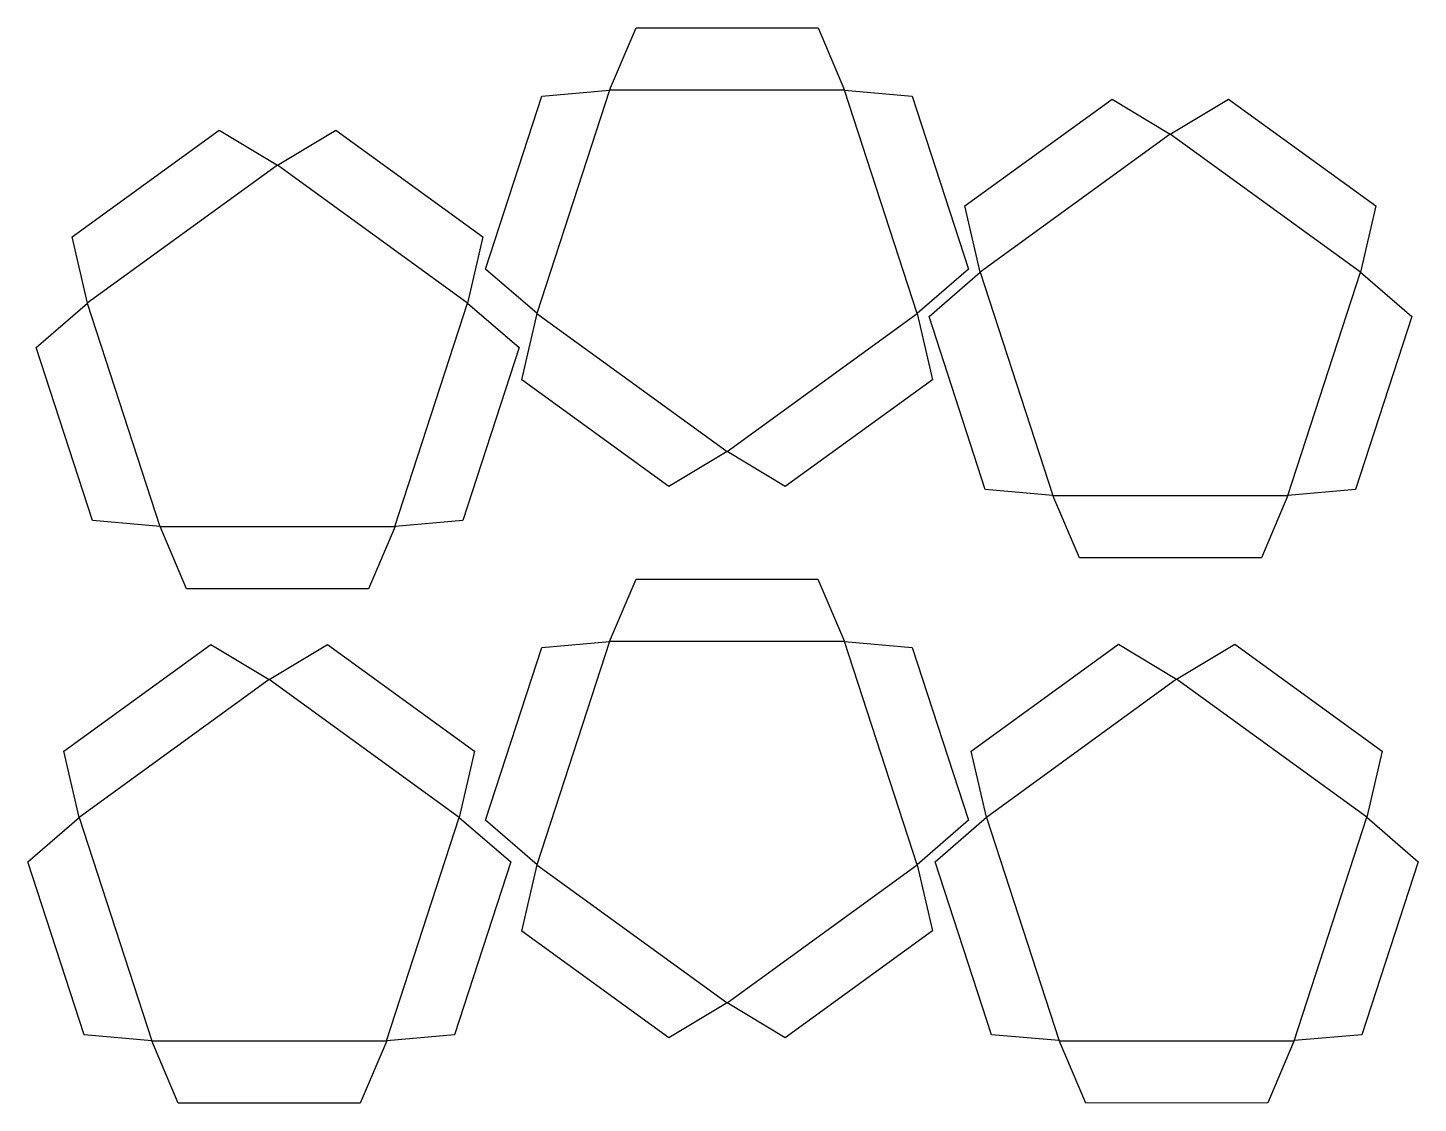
# Model space of a CAD drawing. Header units: centimetres. Extents: x -13 to -1.2, y 4.4 to 13.6.
import ezdxf

# ---------------------------------------------------------------- set-up
doc = ezdxf.new("R2010")
doc.units = ezdxf.units.CM
doc.header["$MEASUREMENT"] = 0
doc.layers.add('Layer 1', color=7, linetype='Continuous')

msp = doc.modelspace()

# ---------------------------------------------------------------- linework, layer by layer
at = {"layer": 'Layer 1', "color": 251}
for points, knots in [([(-6.58304, 9.65416), (-6.58304, 9.65416), (-5.3273, 10.56691), (-5.3273, 10.56691), (-5.3273, 10.56691), (-5.3273, 10.56691), (-5.458, 11.13243), (-5.458, 11.13243), (-5.458, 11.13243), (-5.458, 11.13243), (-5.02035, 11.5118), (-5.02035, 11.5118), (-5.02035, 11.5118), (-5.02035, 11.5118), (-5.50039, 12.9883), (-5.50039, 12.9883), (-5.50039, 12.9883), (-5.50039, 12.9883), (-6.07792, 13.03881), (-6.07792, 13.03881), (-6.07792, 13.03881), (-6.07792, 13.03881), (-6.30399, 13.57219), (-6.30399, 13.57219), (-6.30399, 13.57219), (-6.30399, 13.57219), (-7.85679, 13.57148), (-7.85679, 13.57148), (-7.85679, 13.57148), (-7.85679, 13.57148), (-8.08286, 13.03845), (-8.08286, 13.03845), (-8.08286, 13.03845), (-8.08286, 13.03845), (-8.66039, 12.98829), (-8.66039, 12.98829), (-8.66039, 12.98829), (-8.66039, 12.98829), (-9.14114, 11.51214), (-9.14114, 11.51214), (-9.14114, 11.51214), (-9.14114, 11.51214), (-8.70172, 11.13171), (-8.70172, 11.13171), (-8.70172, 11.13171), (-8.70172, 11.13171), (-8.83277, 10.56654), (-8.83277, 10.56654), (-8.83277, 10.56654), (-8.83277, 10.56654), (-7.57668, 9.65415), (-7.57668, 9.65415), (-7.57668, 9.65415), (-7.57668, 9.65415), (-7.07969, 9.95369), (-7.07969, 9.95369), (-7.07969, 9.95369), (-7.07969, 9.95369), (-6.58305, 9.65415), (-6.58305, 9.65415), (-6.58305, 9.65415), (-6.58305, 9.65415), (-6.58304, 9.65416), (-6.58304, 9.65416)], [0, 0, 0, 0, 0.05882353, 0.05882353, 0.05882353, 0.05882353, 0.11764706, 0.11764706, 0.11764706, 0.11764706, 0.17647059, 0.17647059, 0.17647059, 0.17647059, 0.23529412, 0.23529412, 0.23529412, 0.23529412, 0.29411765, 0.29411765, 0.29411765, 0.29411765, 0.35294118, 0.35294118, 0.35294118, 0.35294118, 0.41176471, 0.41176471, 0.41176471, 0.41176471, 0.47058824, 0.47058824, 0.47058824, 0.47058824, 0.52941176, 0.52941176, 0.52941176, 0.52941176, 0.58823529, 0.58823529, 0.58823529, 0.58823529, 0.64705882, 0.64705882, 0.64705882, 0.64705882, 0.70588235, 0.70588235, 0.70588235, 0.70588235, 0.76470588, 0.76470588, 0.76470588, 0.76470588, 0.82352941, 0.82352941, 0.82352941, 0.82352941, 0.88235294, 0.88235294, 0.88235294, 0.88235294, 1, 1, 1, 1]), ([(-3.79405, 12.96383), (-3.79405, 12.96383), (-5.04979, 12.05108), (-5.04979, 12.05108), (-5.04979, 12.05108), (-5.04979, 12.05108), (-4.91909, 11.48556), (-4.91909, 11.48556), (-4.91909, 11.48556), (-4.91909, 11.48556), (-5.35674, 11.10619), (-5.35674, 11.10619), (-5.35674, 11.10619), (-5.35674, 11.10619), (-4.8767, 9.62969), (-4.8767, 9.62969), (-4.8767, 9.62969), (-4.8767, 9.62969), (-4.29917, 9.57918), (-4.29917, 9.57918), (-4.29917, 9.57918), (-4.29917, 9.57918), (-4.0731, 9.0458), (-4.0731, 9.0458), (-4.0731, 9.0458), (-4.0731, 9.0458), (-2.5203, 9.04651), (-2.5203, 9.04651), (-2.5203, 9.04651), (-2.5203, 9.04651), (-2.29423, 9.57954), (-2.29423, 9.57954), (-2.29423, 9.57954), (-2.29423, 9.57954), (-1.7167, 9.6297), (-1.7167, 9.6297), (-1.7167, 9.6297), (-1.7167, 9.6297), (-1.23595, 11.10585), (-1.23595, 11.10585), (-1.23595, 11.10585), (-1.23595, 11.10585), (-1.67537, 11.48628), (-1.67537, 11.48628), (-1.67537, 11.48628), (-1.67537, 11.48628), (-1.54432, 12.05145), (-1.54432, 12.05145), (-1.54432, 12.05145), (-1.54432, 12.05145), (-2.80042, 12.96383), (-2.80042, 12.96383), (-2.80042, 12.96383), (-2.80042, 12.96383), (-3.29741, 12.66429), (-3.29741, 12.66429), (-3.29741, 12.66429), (-3.29741, 12.66429), (-3.79405, 12.96383), (-3.79405, 12.96383)], [0, 0, 0, 0, 0.0625, 0.0625, 0.0625, 0.0625, 0.125, 0.125, 0.125, 0.125, 0.1875, 0.1875, 0.1875, 0.1875, 0.25, 0.25, 0.25, 0.25, 0.3125, 0.3125, 0.3125, 0.3125, 0.375, 0.375, 0.375, 0.375, 0.4375, 0.4375, 0.4375, 0.4375, 0.5, 0.5, 0.5, 0.5, 0.5625, 0.5625, 0.5625, 0.5625, 0.625, 0.625, 0.625, 0.625, 0.6875, 0.6875, 0.6875, 0.6875, 0.75, 0.75, 0.75, 0.75, 0.8125, 0.8125, 0.8125, 0.8125, 0.875, 0.875, 0.875, 0.875, 1, 1, 1, 1]), ([(-11.41378, 12.69898), (-11.41378, 12.69898), (-12.66952, 11.78623), (-12.66952, 11.78623), (-12.66952, 11.78623), (-12.66952, 11.78623), (-12.53882, 11.22071), (-12.53882, 11.22071), (-12.53882, 11.22071), (-12.53882, 11.22071), (-12.97647, 10.84134), (-12.97647, 10.84134), (-12.97647, 10.84134), (-12.97647, 10.84134), (-12.49643, 9.36484), (-12.49643, 9.36484), (-12.49643, 9.36484), (-12.49643, 9.36484), (-11.9189, 9.31433), (-11.9189, 9.31433), (-11.9189, 9.31433), (-11.9189, 9.31433), (-11.69283, 8.78095), (-11.69283, 8.78095), (-11.69283, 8.78095), (-11.69283, 8.78095), (-10.14003, 8.78166), (-10.14003, 8.78166), (-10.14003, 8.78166), (-10.14003, 8.78166), (-9.91396, 9.31469), (-9.91396, 9.31469), (-9.91396, 9.31469), (-9.91396, 9.31469), (-9.33643, 9.36485), (-9.33643, 9.36485), (-9.33643, 9.36485), (-9.33643, 9.36485), (-8.85568, 10.841), (-8.85568, 10.841), (-8.85568, 10.841), (-8.85568, 10.841), (-9.2951, 11.22143), (-9.2951, 11.22143), (-9.2951, 11.22143), (-9.2951, 11.22143), (-9.16405, 11.7866), (-9.16405, 11.7866), (-9.16405, 11.7866), (-9.16405, 11.7866), (-10.42014, 12.69898), (-10.42014, 12.69898), (-10.42014, 12.69898), (-10.42014, 12.69898), (-10.91713, 12.39944), (-10.91713, 12.39944), (-10.91713, 12.39944), (-10.91713, 12.39944), (-11.41378, 12.69898), (-11.41378, 12.69898)], [0, 0, 0, 0, 0.0625, 0.0625, 0.0625, 0.0625, 0.125, 0.125, 0.125, 0.125, 0.1875, 0.1875, 0.1875, 0.1875, 0.25, 0.25, 0.25, 0.25, 0.3125, 0.3125, 0.3125, 0.3125, 0.375, 0.375, 0.375, 0.375, 0.4375, 0.4375, 0.4375, 0.4375, 0.5, 0.5, 0.5, 0.5, 0.5625, 0.5625, 0.5625, 0.5625, 0.625, 0.625, 0.625, 0.625, 0.6875, 0.6875, 0.6875, 0.6875, 0.75, 0.75, 0.75, 0.75, 0.8125, 0.8125, 0.8125, 0.8125, 0.875, 0.875, 0.875, 0.875, 1, 1, 1, 1]), ([(-6.58336, 4.94744), (-6.58336, 4.94744), (-5.32762, 5.86019), (-5.32762, 5.86019), (-5.32762, 5.86019), (-5.32762, 5.86019), (-5.45832, 6.42571), (-5.45832, 6.42571), (-5.45832, 6.42571), (-5.45832, 6.42571), (-5.02067, 6.80508), (-5.02067, 6.80508), (-5.02067, 6.80508), (-5.02067, 6.80508), (-5.50071, 8.28158), (-5.50071, 8.28158), (-5.50071, 8.28158), (-5.50071, 8.28158), (-6.07824, 8.33209), (-6.07824, 8.33209), (-6.07824, 8.33209), (-6.07824, 8.33209), (-6.30431, 8.86547), (-6.30431, 8.86547), (-6.30431, 8.86547), (-6.30431, 8.86547), (-7.85711, 8.86476), (-7.85711, 8.86476), (-7.85711, 8.86476), (-7.85711, 8.86476), (-8.08318, 8.33173), (-8.08318, 8.33173), (-8.08318, 8.33173), (-8.08318, 8.33173), (-8.66071, 8.28157), (-8.66071, 8.28157), (-8.66071, 8.28157), (-8.66071, 8.28157), (-9.14146, 6.80542), (-9.14146, 6.80542), (-9.14146, 6.80542), (-9.14146, 6.80542), (-8.70204, 6.42499), (-8.70204, 6.42499), (-8.70204, 6.42499), (-8.70204, 6.42499), (-8.83309, 5.85982), (-8.83309, 5.85982), (-8.83309, 5.85982), (-8.83309, 5.85982), (-7.577, 4.94743), (-7.577, 4.94743), (-7.577, 4.94743), (-7.577, 4.94743), (-7.08001, 5.24697), (-7.08001, 5.24697), (-7.08001, 5.24697), (-7.08001, 5.24697), (-6.58337, 4.94743), (-6.58337, 4.94743), (-6.58337, 4.94743), (-6.58337, 4.94743), (-6.58336, 4.94744), (-6.58336, 4.94744)], [0, 0, 0, 0, 0.05882353, 0.05882353, 0.05882353, 0.05882353, 0.11764706, 0.11764706, 0.11764706, 0.11764706, 0.17647059, 0.17647059, 0.17647059, 0.17647059, 0.23529412, 0.23529412, 0.23529412, 0.23529412, 0.29411765, 0.29411765, 0.29411765, 0.29411765, 0.35294118, 0.35294118, 0.35294118, 0.35294118, 0.41176471, 0.41176471, 0.41176471, 0.41176471, 0.47058824, 0.47058824, 0.47058824, 0.47058824, 0.52941176, 0.52941176, 0.52941176, 0.52941176, 0.58823529, 0.58823529, 0.58823529, 0.58823529, 0.64705882, 0.64705882, 0.64705882, 0.64705882, 0.70588235, 0.70588235, 0.70588235, 0.70588235, 0.76470588, 0.76470588, 0.76470588, 0.76470588, 0.82352941, 0.82352941, 0.82352941, 0.82352941, 0.88235294, 0.88235294, 0.88235294, 0.88235294, 1, 1, 1, 1]), ([(-11.48498, 8.30748), (-11.48498, 8.30748), (-12.74072, 7.39473), (-12.74072, 7.39473), (-12.74072, 7.39473), (-12.74072, 7.39473), (-12.61002, 6.82921), (-12.61002, 6.82921), (-12.61002, 6.82921), (-12.61002, 6.82921), (-13.04767, 6.44984), (-13.04767, 6.44984), (-13.04767, 6.44984), (-13.04767, 6.44984), (-12.56763, 4.97334), (-12.56763, 4.97334), (-12.56763, 4.97334), (-12.56763, 4.97334), (-11.9901, 4.92283), (-11.9901, 4.92283), (-11.9901, 4.92283), (-11.9901, 4.92283), (-11.76403, 4.38945), (-11.76403, 4.38945), (-11.76403, 4.38945), (-11.76403, 4.38945), (-10.21123, 4.39016), (-10.21123, 4.39016), (-10.21123, 4.39016), (-10.21123, 4.39016), (-9.98516, 4.92319), (-9.98516, 4.92319), (-9.98516, 4.92319), (-9.98516, 4.92319), (-9.40763, 4.97335), (-9.40763, 4.97335), (-9.40763, 4.97335), (-9.40763, 4.97335), (-8.92688, 6.4495), (-8.92688, 6.4495), (-8.92688, 6.4495), (-8.92688, 6.4495), (-9.3663, 6.82993), (-9.3663, 6.82993), (-9.3663, 6.82993), (-9.3663, 6.82993), (-9.23525, 7.3951), (-9.23525, 7.3951), (-9.23525, 7.3951), (-9.23525, 7.3951), (-10.49134, 8.30749), (-10.49134, 8.30749), (-10.49134, 8.30749), (-10.49134, 8.30749), (-10.98833, 8.00795), (-10.98833, 8.00795), (-10.98833, 8.00795), (-10.98833, 8.00795), (-11.48497, 8.30749), (-11.48497, 8.30749), (-11.48497, 8.30749), (-11.48497, 8.30749), (-11.48498, 8.30748), (-11.48498, 8.30748)], [0, 0, 0, 0, 0.05882353, 0.05882353, 0.05882353, 0.05882353, 0.11764706, 0.11764706, 0.11764706, 0.11764706, 0.17647059, 0.17647059, 0.17647059, 0.17647059, 0.23529412, 0.23529412, 0.23529412, 0.23529412, 0.29411765, 0.29411765, 0.29411765, 0.29411765, 0.35294118, 0.35294118, 0.35294118, 0.35294118, 0.41176471, 0.41176471, 0.41176471, 0.41176471, 0.47058824, 0.47058824, 0.47058824, 0.47058824, 0.52941176, 0.52941176, 0.52941176, 0.52941176, 0.58823529, 0.58823529, 0.58823529, 0.58823529, 0.64705882, 0.64705882, 0.64705882, 0.64705882, 0.70588235, 0.70588235, 0.70588235, 0.70588235, 0.76470588, 0.76470588, 0.76470588, 0.76470588, 0.82352941, 0.82352941, 0.82352941, 0.82352941, 0.88235294, 0.88235294, 0.88235294, 0.88235294, 1, 1, 1, 1]), ([(-3.74029, 8.30876), (-3.74029, 8.30876), (-4.99603, 7.39601), (-4.99603, 7.39601), (-4.99603, 7.39601), (-4.99603, 7.39601), (-4.86533, 6.83049), (-4.86533, 6.83049), (-4.86533, 6.83049), (-4.86533, 6.83049), (-5.30298, 6.45112), (-5.30298, 6.45112), (-5.30298, 6.45112), (-5.30298, 6.45112), (-4.82294, 4.97462), (-4.82294, 4.97462), (-4.82294, 4.97462), (-4.82294, 4.97462), (-4.24541, 4.92411), (-4.24541, 4.92411), (-4.24541, 4.92411), (-4.24541, 4.92411), (-4.01934, 4.39073), (-4.01934, 4.39073), (-4.01934, 4.39073), (-4.01934, 4.39073), (-2.46654, 4.39144), (-2.46654, 4.39144), (-2.46654, 4.39144), (-2.46654, 4.39144), (-2.24047, 4.92447), (-2.24047, 4.92447), (-2.24047, 4.92447), (-2.24047, 4.92447), (-1.66294, 4.97463), (-1.66294, 4.97463), (-1.66294, 4.97463), (-1.66294, 4.97463), (-1.18219, 6.45078), (-1.18219, 6.45078), (-1.18219, 6.45078), (-1.18219, 6.45078), (-1.62161, 6.83121), (-1.62161, 6.83121), (-1.62161, 6.83121), (-1.62161, 6.83121), (-1.49056, 7.39638), (-1.49056, 7.39638), (-1.49056, 7.39638), (-1.49056, 7.39638), (-2.74665, 8.30877), (-2.74665, 8.30877), (-2.74665, 8.30877), (-2.74665, 8.30877), (-3.24364, 8.00923), (-3.24364, 8.00923), (-3.24364, 8.00923), (-3.24364, 8.00923), (-3.74028, 8.30877), (-3.74028, 8.30877), (-3.74028, 8.30877), (-3.74028, 8.30877), (-3.74029, 8.30876), (-3.74029, 8.30876)], [0, 0, 0, 0, 0.05882353, 0.05882353, 0.05882353, 0.05882353, 0.11764706, 0.11764706, 0.11764706, 0.11764706, 0.17647059, 0.17647059, 0.17647059, 0.17647059, 0.23529412, 0.23529412, 0.23529412, 0.23529412, 0.29411765, 0.29411765, 0.29411765, 0.29411765, 0.35294118, 0.35294118, 0.35294118, 0.35294118, 0.41176471, 0.41176471, 0.41176471, 0.41176471, 0.47058824, 0.47058824, 0.47058824, 0.47058824, 0.52941176, 0.52941176, 0.52941176, 0.52941176, 0.58823529, 0.58823529, 0.58823529, 0.58823529, 0.64705882, 0.64705882, 0.64705882, 0.64705882, 0.70588235, 0.70588235, 0.70588235, 0.70588235, 0.76470588, 0.76470588, 0.76470588, 0.76470588, 0.82352941, 0.82352941, 0.82352941, 0.82352941, 0.88235294, 0.88235294, 0.88235294, 0.88235294, 1, 1, 1, 1])]:
    msp.add_open_spline(points, degree=3, knots=knots, dxfattribs=at)
at = {"layer": 'Layer 1'}
for points in [[(-8.08388, 13.03911), (-8.08388, 13.03911), (-6.07824, 13.03982), (-6.07824, 13.03982), (-6.07824, 13.03982), (-6.07824, 13.03982), (-5.45799, 11.13243), (-5.45799, 11.13243), (-5.45799, 11.13243), (-5.45799, 11.13243), (-7.08017, 9.95308), (-7.08017, 9.95308), (-7.08017, 9.95308), (-7.08017, 9.95308), (-8.70306, 11.13137), (-8.70306, 11.13137), (-8.70306, 11.13137), (-8.70306, 11.13137), (-8.08388, 13.03911), (-8.08388, 13.03911)], [(-2.29371, 9.57826), (-2.29371, 9.57826), (-4.29935, 9.57755), (-4.29935, 9.57755), (-4.29935, 9.57755), (-4.29935, 9.57755), (-4.9196, 11.48494), (-4.9196, 11.48494), (-4.9196, 11.48494), (-4.9196, 11.48494), (-3.29742, 12.66429), (-3.29742, 12.66429), (-3.29742, 12.66429), (-3.29742, 12.66429), (-1.67453, 11.486), (-1.67453, 11.486), (-1.67453, 11.486), (-1.67453, 11.486), (-2.29371, 9.57826), (-2.29371, 9.57826)], [(-9.91428, 9.31368), (-9.91428, 9.31368), (-11.91992, 9.31297), (-11.91992, 9.31297), (-11.91992, 9.31297), (-11.91992, 9.31297), (-12.54017, 11.22036), (-12.54017, 11.22036), (-12.54017, 11.22036), (-12.54017, 11.22036), (-10.91798, 12.39971), (-10.91798, 12.39971), (-10.91798, 12.39971), (-10.91798, 12.39971), (-9.2951, 11.22142), (-9.2951, 11.22142), (-9.2951, 11.22142), (-9.2951, 11.22142), (-9.91428, 9.31368), (-9.91428, 9.31368)], [(-8.08388, 8.33139), (-8.08388, 8.33139), (-6.07824, 8.3321), (-6.07824, 8.3321), (-6.07824, 8.3321), (-6.07824, 8.3321), (-5.45799, 6.42471), (-5.45799, 6.42471), (-5.45799, 6.42471), (-5.45799, 6.42471), (-7.08017, 5.24536), (-7.08017, 5.24536), (-7.08017, 5.24536), (-7.08017, 5.24536), (-8.70306, 6.42365), (-8.70306, 6.42365), (-8.70306, 6.42365), (-8.70306, 6.42365), (-8.08388, 8.33139), (-8.08388, 8.33139)], [(-9.98527, 4.92336), (-9.98527, 4.92336), (-11.98991, 4.92288), (-11.98991, 4.92288), (-11.98991, 4.92288), (-11.98991, 4.92288), (-12.60984, 6.82925), (-12.60984, 6.82925), (-12.60984, 6.82925), (-12.60984, 6.82925), (-10.98834, 8.00794), (-10.98834, 8.00794), (-10.98834, 8.00794), (-10.98834, 8.00794), (-9.36627, 6.83004), (-9.36627, 6.83004), (-9.36627, 6.83004), (-9.36627, 6.83004), (-9.98527, 4.92336), (-9.98527, 4.92336)], [(-2.24079, 4.92346), (-2.24079, 4.92346), (-4.24643, 4.92275), (-4.24643, 4.92275), (-4.24643, 4.92275), (-4.24643, 4.92275), (-4.86668, 6.83014), (-4.86668, 6.83014), (-4.86668, 6.83014), (-4.86668, 6.83014), (-3.2445, 8.00949), (-3.2445, 8.00949), (-3.2445, 8.00949), (-3.2445, 8.00949), (-1.62161, 6.8312), (-1.62161, 6.8312), (-1.62161, 6.8312), (-1.62161, 6.8312), (-2.24079, 4.92346), (-2.24079, 4.92346)]]:
    msp.add_open_spline(points, degree=3, knots=[0, 0, 0, 0, 0.16666667, 0.16666667, 0.16666667, 0.16666667, 0.33333333, 0.33333333, 0.33333333, 0.33333333, 0.5, 0.5, 0.5, 0.5, 0.66666667, 0.66666667, 0.66666667, 0.66666667, 1, 1, 1, 1], dxfattribs=at)

doc.saveas('drawing.dxf')
